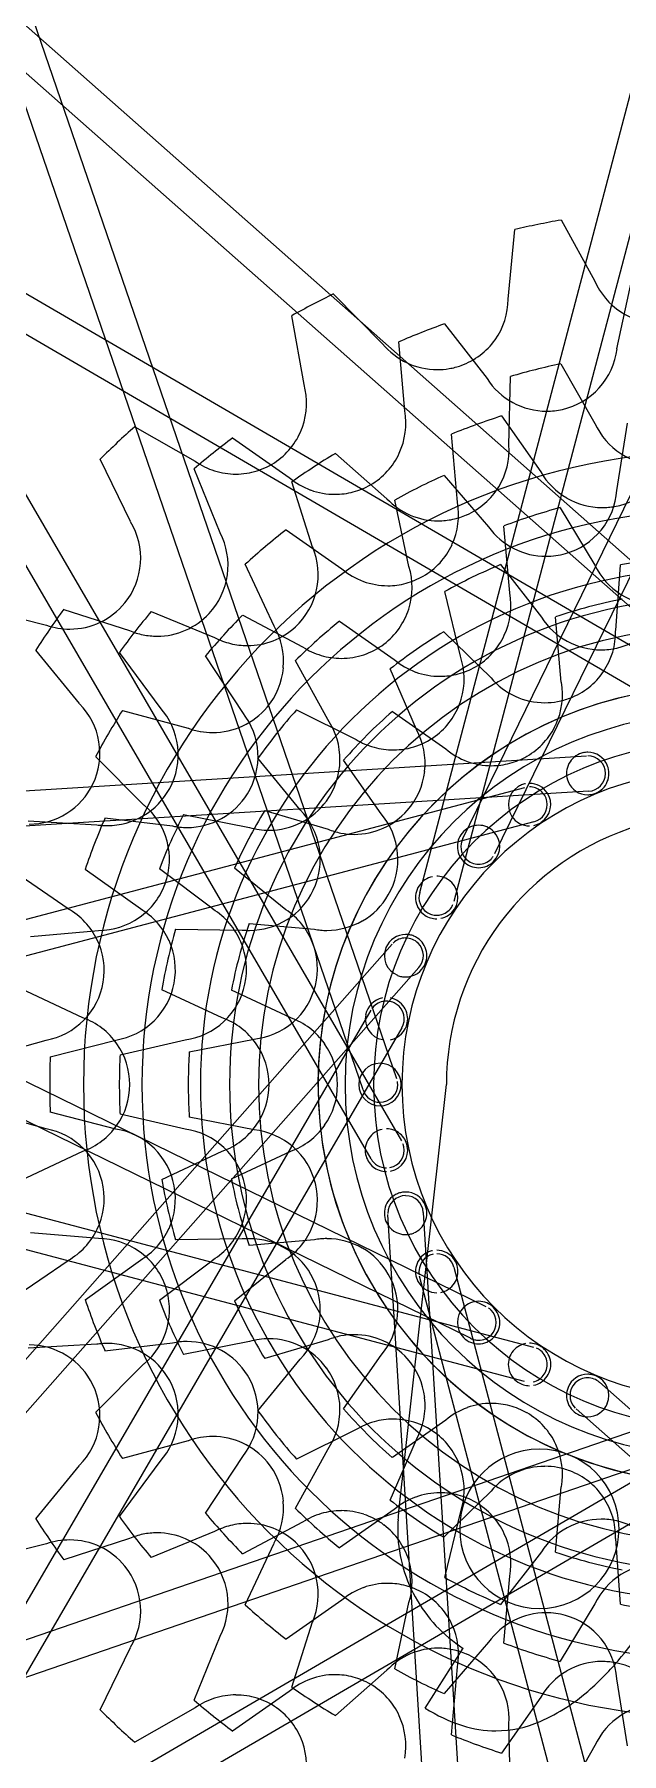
# Model space of a CAD drawing. Extents: x 3 to 469, y 9 to 280.
# Drawn here: x 87.17 to 96.52, y 93.06 to 120.43 of the extents above; entities that cross this region are included whole.
import ezdxf

# ---------------------------------------------------------------- set-up
doc = ezdxf.new("R2010")
doc.units = 0
doc.layers.add('Layer_1', color=7, linetype='Continuous', lineweight=0, true_color=0xffffff)

msp = doc.modelspace()

# ---------------------------------------------------------------- linework, layer by layer
at = {"layer": 'Layer_1', "color": 7, "true_color": 0xffffff}
for p, q in [((93.301, 106.766), (113.762, 184.259)), ((114.307, 184.116), (93.847, 106.622)), ((66.893, 179.61), (92.934, 103.809)), ((93.988, 107.629), (129.174, 179.642)), ((92.401, 103.626), (66.36, 179.427)), ((129.681, 179.394), (94.495, 107.382)), ((52.685, 172.078), (93.013, 102.814)), ((92.526, 102.53), (52.197, 171.794)), ((40.194, 161.943), (100.262, 108.874)), ((99.889, 108.451), (39.82, 161.52)), ((29.944, 149.541), (99.212, 109.211)), ((98.928, 108.723), (29.661, 149.054)), ((22.344, 135.365), (94.357, 100.179)), ((94.109, 99.673), (22.096, 134.858)), ((17.623, 119.992), (95.116, 99.531)), ((94.972, 98.986), (17.479, 119.446)), ((95.552, 117.471), (96.088, 116.499)), ((94.71, 116.213), (94.815, 117.319)), ((91.931, 116.293), (92.71, 115.502)), ((96.443, 115.419), (96.675, 116.495)), ((91.46, 114.854), (91.264, 115.947)), ((93.697, 115.818), (94.374, 114.947)), ((93.063, 114.432), (92.967, 115.531)), ((94.722, 113.887), (94.748, 114.981)), ((95.548, 115.183), (96.09, 114.233)), ((88.765, 114.18), (89.726, 113.63)), ((94.606, 114.353), (95.23, 113.461)), ((96.44, 113.168), (96.611, 114.236)), ((90.323, 114.002), (91.225, 113.371)), ((93.902, 112.978), (93.807, 114.062)), ((88.698, 112.67), (88.214, 113.666)), ((91.958, 113.756), (92.779, 113.034)), ((90.123, 112.493), (89.709, 113.511)), ((91.597, 112.263), (91.267, 113.303)), ((93.69, 113.406), (94.398, 112.588)), ((93.131, 111.956), (92.905, 113.014)), ((95.541, 112.892), (96.091, 111.976)), ((91.175, 112.54), (92.064, 111.917)), ((94.735, 111.535), (94.642, 112.6)), ((90.982, 111.009), (90.523, 111.992)), ((94.59, 111.986), (95.241, 111.149)), ((96.423, 110.935), (96.5, 111.984)), ((93.949, 110.527), (93.701, 111.558)), ((86.282, 111.294), (87.358, 111.023)), ((87.632, 111.274), (88.68, 110.937)), ((89.027, 111.24), (90.036, 110.825)), ((90.483, 111.183), (91.437, 110.677)), ((95.556, 110.113), (95.466, 111.152)), ((92.023, 111.086), (92.897, 110.474)), ((93.684, 110.916), (94.438, 110.182)), ((87.886, 109.773), (87.189, 110.625)), ((89.169, 109.712), (88.519, 110.588)), ((90.483, 109.631), (89.891, 110.534)), ((91.838, 109.52), (91.321, 110.453)), ((93.249, 109.362), (92.831, 110.326)), ((88.567, 109.664), (89.617, 109.382)), ((91.342, 109.675), (92.29, 109.203)), ((92.866, 109.649), (93.718, 109.052)), ((15.957, 103.993), (95.957, 108.942)), ((88.911, 108.159), (88.142, 108.928)), ((91.396, 108.083), (90.725, 108.903)), ((92.686, 108.02), (92.09, 108.873)), ((95.992, 108.379), (15.992, 103.43)), ((17.479, 87.976), (94.976, 108.438)), ((95.121, 107.893), (17.623, 87.431)), ((87.067, 107.91), (88.159, 107.845)), ((88.29, 107.954), (89.365, 107.826)), ((89.541, 108.007), (90.59, 107.803)), ((90.834, 108.072), (91.842, 107.773)), ((87.701, 106.51), (86.799, 107.13)), ((88.854, 106.506), (87.973, 107.136)), ((90.01, 106.5), (89.156, 107.144)), ((91.171, 106.494), (90.351, 107.154)), ((89.414, 106.183), (90.475, 106.17)), ((90.586, 106.273), (91.625, 106.182)), ((39.796, 45.878), (92.864, 105.946)), ((87.101, 106.069), (88.185, 106.164)), ((93.287, 105.573), (40.218, 45.505)), ((87.939, 104.773), (86.954, 105.232)), ((90.156, 104.773), (89.195, 105.221)), ((91.248, 104.773), (90.303, 105.213)), ((52.197, 35.629), (92.528, 104.896)), ((93.015, 104.613), (52.685, 35.345)), ((86.301, 104.125), (87.351, 104.417)), ((87.418, 104.151), (88.464, 104.419)), ((88.529, 104.184), (89.569, 104.424)), ((89.632, 104.23), (90.663, 104.433)), ((92.969, 96.923), (93.727, 103.712)), ((87.351, 103.006), (86.301, 103.298)), ((88.464, 103.003), (87.418, 103.272)), ((89.569, 102.999), (88.529, 103.239)), ((90.663, 102.989), (89.632, 103.193)), ((86.954, 102.191), (87.939, 102.65)), ((89.195, 102.202), (90.156, 102.65)), ((90.303, 102.21), (91.248, 102.65)), ((97.746, 21.641), (92.796, 101.641)), ((93.359, 101.677), (98.309, 21.676)), ((88.185, 101.259), (87.101, 101.353)), ((90.475, 101.253), (89.414, 101.239)), ((91.625, 101.241), (90.586, 101.15)), ((86.799, 100.293), (87.701, 100.912)), ((87.973, 100.287), (88.854, 100.917)), ((89.156, 100.279), (90.01, 100.922)), ((90.351, 100.268), (91.171, 100.928)), ((93.846, 100.805), (114.307, 23.307)), ((113.762, 23.163), (93.3, 100.661)), ((90.59, 99.62), (89.541, 99.416)), ((91.842, 99.65), (90.834, 99.35)), ((88.159, 99.578), (87.067, 99.513)), ((89.365, 99.597), (88.29, 99.469)), ((90.725, 98.52), (91.396, 99.34)), ((92.09, 98.55), (92.686, 99.403)), ((88.142, 98.495), (88.911, 99.264)), ((96.165, 98.972), (156.234, 45.903)), ((22.128, 72.578), (97.929, 98.619)), ((29.661, 58.369), (98.925, 98.697)), ((155.86, 45.48), (95.792, 98.549)), ((93.718, 98.371), (92.866, 97.774)), ((98.112, 98.085), (22.312, 72.044)), ((99.208, 98.21), (29.944, 57.882)), ((89.617, 98.04), (88.567, 97.759)), ((92.29, 98.22), (91.342, 97.748)), ((92.831, 97.097), (93.249, 98.061)), ((88.519, 96.835), (89.169, 97.711)), ((89.891, 96.889), (90.483, 97.792)), ((91.321, 96.97), (91.838, 97.903)), ((87.189, 96.797), (87.886, 97.65)), ((94.438, 97.241), (93.684, 96.507)), ((95.466, 96.271), (95.556, 97.31)), ((92.897, 96.949), (92.023, 96.337)), ((93.701, 95.865), (93.949, 96.896)), ((90.036, 96.598), (89.027, 96.183)), ((91.437, 96.746), (90.483, 96.24)), ((87.358, 96.4), (86.282, 96.129)), ((88.68, 96.486), (87.632, 96.149)), ((90.523, 95.43), (90.982, 96.414)), ((96.5, 95.439), (96.423, 96.488)), ((95.241, 96.274), (94.59, 95.436)), ((94.642, 94.822), (94.735, 95.887)), ((92.064, 95.506), (91.175, 94.883)), ((92.905, 94.409), (93.131, 95.466)), ((96.091, 95.447), (95.541, 94.531)), ((91.267, 94.12), (91.597, 95.16)), ((88.214, 93.757), (88.698, 94.753)), ((89.709, 93.911), (90.123, 94.93)), ((93.389, 93.787), (93.995, 94.738)), ((94.398, 94.835), (93.69, 94.017)), ((93.807, 93.36), (93.902, 94.445)), ((92.779, 94.388), (91.958, 93.667)), ((96.611, 93.187), (96.44, 94.254)), ((91.225, 94.052), (90.323, 93.421)), ((95.23, 93.961), (94.606, 93.07)), ((89.726, 93.792), (88.765, 93.242)), ((94.748, 92.442), (94.722, 93.536)), ((96.09, 93.189), (95.548, 92.24))]:
    msp.add_line(p, q, dxfattribs=at)
for centre, radius, start, end in [((97.992, 103.812), 13.875, 101.6808, 103.2327), ((97.997, 103.785), 13.902, 100.1303, 101.6808), ((98.017, 103.757), 13.936, 115.8948, 117.4396), ((97.121, 116.954), 1.128, 203.7393, 236.85), ((98.033, 103.726), 13.971, 117.4396, 118.9824), ((93.583, 116.218), 1.127, 324.6419, 359.7377), ((98.002, 103.783), 12.782, 109.6837, 111.4427), ((97.12, 116.951), 1.126, 236.85, 270), ((93.582, 116.218), 1.128, 219.3906, 270), ((97.996, 103.798), 12.765, 111.4427, 113.2028), ((93.582, 116.219), 1.129, 289.5664, 324.6419), ((95.324, 115.556), 1.128, 317.9337, 353.0272), ((93.582, 116.208), 1.118, 270, 279.8267), ((93.579, 116.227), 1.138, 279.8267, 289.5685), ((95.324, 115.556), 1.129, 212.6867, 241.3188), ((97.99, 103.819), 11.623, 104.1682, 106.2004), ((98.006, 103.755), 11.689, 102.1417, 104.1682), ((90.373, 114.555), 1.127, 340.2945, 15.3901), ((95.323, 115.557), 1.129, 282.8573, 317.9337), ((91.953, 114.233), 1.127, 335.0759, 10.1706), ((95.322, 115.553), 1.125, 241.3188, 270), ((95.322, 115.552), 1.124, 270, 276.4542), ((95.321, 115.567), 1.14, 276.4542, 282.8641), ((98.073, 103.667), 14.042, 131.5196, 133.0562), ((90.372, 114.556), 1.129, 305.2191, 340.2945), ((98.006, 103.773), 11.113, 110.0036, 112.1958), ((97.993, 103.806), 11.077, 107.8079, 110.0036), ((97.117, 114.703), 1.129, 204.564, 237.2584), ((98.099, 103.639), 14.08, 133.0562, 134.5906), ((98.052, 103.695), 12.883, 126.8624, 128.6075), ((93.598, 113.811), 1.127, 328.76, 3.8569), ((98.027, 103.711), 10.08, 90, 180), ((98.114, 103.617), 12.982, 128.6075, 130.3459), ((90.371, 114.552), 1.125, 235.0479, 252.5642), ((90.371, 114.557), 1.131, 287.6395, 305.2145), ((98.036, 103.718), 11.734, 121.1949, 123.2107), ((91.952, 114.233), 1.129, 300.0009, 335.0759), ((97.115, 114.7), 1.126, 237.2584, 270), ((90.374, 114.562), 1.135, 252.5642, 270), ((90.374, 114.549), 1.122, 270, 287.6395), ((91.951, 114.231), 1.126, 229.8256, 249.9458), ((98.059, 103.683), 11.776, 123.2107, 125.2229), ((98.002, 103.78), 10.548, 114.1338, 116.5148), ((96.21, 114.023), 1.129, 209.8258, 239.8834), ((91.953, 114.238), 1.133, 249.9458, 270), ((91.953, 114.224), 1.119, 270, 285.0453), ((91.95, 114.237), 1.133, 285.0453, 300.0019), ((93.596, 113.811), 1.128, 223.5137, 246.7702), ((98.021, 103.742), 10.59, 116.5148, 118.8911), ((93.596, 113.812), 1.129, 293.6848, 328.76), ((96.208, 114.019), 1.125, 239.8834, 270), ((95.315, 113.246), 1.128, 320.9585, 356.0519), ((96.209, 114.023), 1.129, 279.9999, 315.0758), ((98.027, 103.711), 9.148, 90, 180), ((93.597, 113.813), 1.13, 246.7702, 270), ((92.792, 112.779), 1.128, 335.0765, 10.1701), ((93.593, 113.819), 1.136, 281.891, 293.6821), ((98.005, 103.774), 9.446, 107.9888, 110.8566), ((97.999, 103.791), 9.428, 105.1183, 107.9888), ((96.208, 114.02), 1.126, 270, 275.0266), ((96.206, 114.035), 1.141, 275.0266, 280.0193), ((87.732, 112.088), 1.127, 355.9467, 31.0422), ((89.122, 111.975), 1.127, 352.22, 27.3189), ((98.058, 103.683), 11.217, 127.8556, 130.0294), ((93.597, 113.8), 1.117, 270, 281.891), ((95.315, 113.246), 1.129, 215.7112, 242.8402), ((95.314, 113.247), 1.129, 285.8818, 320.9585), ((98.059, 103.682), 11.218, 130.0294, 132.2031), ((90.558, 111.826), 1.128, 347.7088, 22.8027), ((92.792, 112.779), 1.129, 299.9992, 335.0765), ((95.314, 113.244), 1.126, 242.8402, 270), ((87.73, 112.088), 1.129, 320.8719, 355.9467), ((98.027, 103.711), 8.218, 90, 180), ((92.79, 112.777), 1.126, 229.8301, 249.9484), ((92.054, 111.622), 1.127, 342.1355, 17.2305), ((98.011, 103.759), 8.91, 112.5802, 115.754), ((95.314, 113.237), 1.119, 270, 277.978), ((95.31, 113.261), 1.143, 277.978, 285.871), ((97.107, 112.468), 1.129, 205.827, 237.8868), ((98.013, 103.732), 8.389, 96.8542, 100.391), ((89.12, 111.975), 1.129, 317.1445, 352.22), ((92.793, 112.784), 1.133, 249.9484, 270), ((92.793, 112.77), 1.12, 270, 285.0434), ((92.79, 112.783), 1.132, 285.0434, 300.0019), ((98.018, 103.744), 8.927, 115.754, 118.9249), ((87.731, 112.087), 1.127, 295.4202, 320.8702), ((98.027, 103.711), 7.754, 90, 180), ((90.557, 111.826), 1.129, 312.6331, 347.7088), ((93.625, 111.336), 1.128, 335.0759, 10.1706), ((98.01, 103.755), 7.822, 100.9411, 104.965), ((97.105, 112.465), 1.125, 237.8868, 270), ((98.042, 103.688), 12.881, 143.9154, 145.6621), ((98.086, 103.654), 11.816, 140.0585, 142.0666), ((89.121, 111.975), 1.127, 293.5649, 317.1439), ((98.07, 103.668), 10.68, 135.2731, 137.6306), ((92.052, 111.623), 1.129, 307.0603, 342.1355), ((96.191, 111.758), 1.129, 212.6808, 241.3175), ((98.004, 103.779), 7.798, 104.965, 108.9952), ((98.066, 103.671), 12.91, 145.6621, 147.4069), ((87.728, 112.08), 1.12, 250.6869, 260.3675), ((87.73, 112.091), 1.131, 260.3675, 270), ((87.73, 112.09), 1.13, 270, 295.4202), ((98.026, 103.701), 11.74, 142.0666, 144.0811), ((89.119, 111.97), 1.123, 246.9773, 258.5148), ((89.121, 111.98), 1.133, 258.5148, 270), ((89.121, 111.976), 1.129, 270, 293.5649), ((98.064, 103.673), 10.671, 137.6306, 139.9889), ((90.555, 111.821), 1.123, 242.4621, 256.2677), ((98.027, 103.711), 7.292, 90, 180), ((90.557, 111.826), 1.129, 291.3231, 312.6261), ((90.007, 110.442), 1.127, 355.0769, 30.1739), ((98.049, 103.692), 9.539, 129.1802, 132.0189), ((98.036, 103.713), 8.415, 121.1355, 124.6662), ((93.624, 111.337), 1.129, 299.9992, 335.0759), ((95.295, 110.916), 1.127, 325.8456, 0.9407), ((96.19, 111.759), 1.129, 282.8581, 317.9346), ((90.558, 111.832), 1.135, 256.2677, 270), ((90.558, 111.824), 1.127, 270, 291.3231), ((98.076, 103.662), 9.579, 132.0189, 134.8515), ((92.051, 111.619), 1.124, 236.8922, 253.4859), ((92.054, 111.618), 1.124, 270, 288.5549), ((92.052, 111.624), 1.13, 288.5549, 307.0576), ((98.054, 103.686), 8.448, 124.6662, 128.19), ((96.189, 111.755), 1.125, 241.3175, 270), ((96.189, 111.752), 1.122, 270, 276.4542), ((96.187, 111.775), 1.145, 276.4542, 282.8426), ((90.006, 110.442), 1.129, 320.0005, 355.0769), ((92.054, 111.629), 1.135, 253.4859, 270), ((93.623, 111.334), 1.126, 229.8256, 249.9465), ((93.626, 111.341), 1.133, 249.9465, 270), ((93.622, 111.34), 1.133, 285.046, 300.0019), ((92.882, 110.164), 1.128, 343.6475, 18.7413), ((95.294, 110.917), 1.129, 290.7704, 325.8456), ((98.027, 103.711), 6.344, 90, 180), ((93.626, 111.327), 1.119, 270, 285.046), ((95.295, 110.917), 1.129, 220.6103, 270), ((94.447, 109.914), 1.128, 335.0765, 10.1707), ((87.082, 108.983), 1.127, 9.3624, 44.4584), ((98.027, 103.711), 6.344, 101.2501, 191.2497), ((92.881, 110.165), 1.129, 308.573, 343.6475), ((95.295, 110.905), 1.117, 270, 280.4314), ((95.291, 110.927), 1.139, 280.4314, 290.7614), ((98.003, 103.714), 11.155, 147.7641, 149.9475), ((88.328, 108.961), 1.127, 6.6562, 41.7514), ((90.007, 110.441), 1.127, 294.9856, 319.9965), ((89.599, 108.93), 1.128, 3.3118, 38.4053), ((98.07, 103.67), 9.018, 138.2505, 141.3926), ((90.905, 108.887), 1.127, 359.0769, 34.1741), ((98.06, 103.679), 7.913, 131.0232, 138.9766), ((98.027, 103.711), 5.914, 90, 180), ((98.011, 103.709), 11.165, 149.9475, 152.1299), ((90.004, 110.434), 1.121, 249.8241, 259.938), ((90.006, 110.446), 1.132, 259.938, 270), ((90.006, 110.443), 1.13, 270, 294.9856), ((98.047, 103.688), 8.988, 141.3926, 144.5398), ((92.879, 110.16), 1.124, 238.4025, 254.2415), ((92.26, 108.822), 1.127, 353.5382, 28.6331), ((92.88, 110.165), 1.129, 289.3067, 308.5716), ((94.446, 109.915), 1.129, 300.0008, 335.0765), ((87.08, 108.983), 1.129, 334.2867, 9.3624), ((88.327, 108.961), 1.129, 331.5788, 6.6562), ((89.598, 108.93), 1.129, 328.2344, 3.3118), ((98.027, 103.711), 5.46, 90, 180), ((92.882, 110.171), 1.135, 254.2415, 270), ((92.882, 110.161), 1.124, 270, 289.3067), ((94.444, 109.912), 1.126, 229.8301, 249.9477), ((94.443, 109.918), 1.133, 285.0426, 299.9951), ((95.977, 108.661), 0.338, 112.4954, 202.5064), ((95.978, 108.659), 0.341, 101.293, 112.495), ((95.977, 108.664), 0.335, 90, 101.293), ((95.977, 108.661), 0.339, 22.5011, 90), ((95.977, 108.661), 0.282, 0, 90), ((90.903, 108.887), 1.129, 324.0011, 359.0769), ((98.027, 103.711), 5.008, 90, 180), ((92.259, 108.822), 1.129, 318.4626, 353.5382), ((94.447, 109.919), 1.133, 249.9477, 270), ((94.447, 109.905), 1.119, 270, 285.0426), ((95.977, 108.66), 0.281, 273.0632, 0.0937), ((95.977, 108.661), 0.338, 292.494, 22.4981), ((87.081, 108.983), 1.128, 302.1322, 334.2837), ((88.328, 108.96), 1.128, 300.7732, 331.5765), ((95.051, 108.166), 0.338, 123.7549, 213.7474), ((95.052, 108.164), 0.341, 112.552, 123.7577), ((95.05, 108.169), 0.336, 101.2662, 112.552), ((95.05, 108.165), 0.339, 61.8959, 90), ((95.051, 108.167), 0.281, 50.5873, 90), ((95.051, 108.166), 0.338, 33.7395, 61.8959), ((95.05, 108.166), 0.282, 11.2569, 50.5873), ((95.977, 108.661), 0.338, 202.4978, 270), ((88.189, 107.293), 1.128, 15.0762, 50.1703), ((89.599, 108.93), 1.127, 299.097, 328.2345), ((90.905, 108.886), 1.127, 296.9803, 323.9975), ((95.051, 108.165), 0.281, 284.3181, 11.3465), ((95.05, 108.166), 0.338, 303.7522, 33.7476), ((95.977, 108.658), 0.335, 270, 281.3054), ((95.976, 108.662), 0.339, 281.3054, 292.5419), ((87.08, 108.984), 1.129, 270, 302.1322), ((97.955, 103.737), 10.544, 156.4272, 158.8116), ((88.326, 108.953), 1.121, 261.4124, 265.7096), ((88.327, 108.957), 1.124, 265.7096, 270), ((88.327, 108.962), 1.13, 270, 300.7732), ((97.995, 103.719), 9.479, 153.1081, 155.9686), ((89.597, 108.921), 1.119, 258.062, 264.041), ((89.598, 108.932), 1.13, 270, 299.097), ((98.02, 103.707), 8.408, 148.7219, 152.261), ((90.903, 108.889), 1.13, 270, 296.9803), ((90.591, 107.293), 1.128, 9.3624, 44.4559), ((91.825, 107.293), 1.128, 5.0769, 40.1723), ((92.259, 108.821), 1.128, 294.221, 318.4586), ((94.239, 107.5), 0.338, 89.9778, 135), ((94.239, 107.5), 0.338, 45.0131, 90), ((98.023, 103.718), 4.294, 106.4387, 143.2414), ((95.05, 108.166), 0.338, 213.7477, 241.8986), ((95.051, 108.167), 0.339, 241.8986, 270), ((95.052, 108.162), 0.334, 281.2295, 292.552), ((95.049, 108.168), 0.341, 292.552, 303.7587), ((97.939, 103.743), 10.527, 158.8116, 161.198), ((97.948, 103.74), 9.428, 155.9686, 158.8368), ((88.188, 107.293), 1.129, 339.9984, 15.0762), ((89.598, 108.929), 1.127, 264.041, 270), ((97.993, 103.721), 8.378, 152.261, 155.8066), ((90.902, 108.879), 1.12, 253.8243, 261.9289), ((90.903, 108.888), 1.13, 261.9289, 270), ((92.257, 108.815), 1.121, 248.2857, 259.1699), ((92.259, 108.826), 1.133, 259.1699, 270), ((92.259, 108.822), 1.129, 270, 294.221), ((94.239, 107.5), 0.338, 134.9957, 225), ((94.238, 107.5), 0.282, 152.619, 225.0692), ((94.239, 107.5), 0.338, 315.0101, 44.9941), ((90.59, 107.293), 1.129, 334.2867, 9.3624), ((91.824, 107.293), 1.129, 329.9992, 5.0769), ((94.239, 107.5), 0.282, 225.0146, 269.9805), ((94.239, 107.5), 0.282, 270, 315.0155), ((94.236, 107.502), 0.285, 315.033, 325.1104), ((93.573, 106.688), 0.338, 101.2621, 146.248), ((93.573, 106.69), 0.336, 73.0863, 90), ((93.572, 106.687), 0.339, 56.2521, 73.0863), ((94.239, 107.5), 0.338, 225.0002, 270), ((94.239, 107.5), 0.338, 270.009, 315), ((88.188, 107.293), 1.129, 305.0087, 340), ((90.591, 107.292), 1.128, 302.1325, 334.2852), ((91.825, 107.292), 1.128, 299.9815, 329.9985), ((93.572, 106.688), 0.338, 146.2513, 236.2524), ((93.572, 106.688), 0.282, 163.8727, 236.3065), ((93.572, 106.688), 0.338, 326.2531, 56.2474), ((87.149, 105.527), 1.127, 25.6029, 60.7002), ((88.283, 105.534), 1.127, 24.4882, 59.5845), ((89.415, 105.543), 1.127, 23.0764, 58.1726), ((90.546, 105.556), 1.127, 21.2307, 56.3273), ((93.573, 106.688), 0.283, 236.2399, 253.084), ((93.572, 106.688), 0.282, 281.2657, 326.2508), ((93.572, 106.688), 0.338, 281.2536, 326.2572), ((93.571, 106.689), 0.284, 326.2305, 336.3446), ((88.188, 107.292), 1.128, 270, 305.0087), ((97.954, 103.737), 8.883, 164.0126, 167.1936), ((97.959, 103.735), 7.797, 161.0046, 165.035), ((90.59, 107.286), 1.122, 264.1263, 267.0655), ((90.59, 107.294), 1.129, 270, 302.1325), ((91.823, 107.285), 1.121, 259.8316, 264.9202), ((91.823, 107.289), 1.125, 264.9202, 270), ((91.823, 107.295), 1.13, 270, 299.9815), ((93.573, 106.688), 0.339, 236.2392, 253.0863), ((93.572, 106.686), 0.336, 253.0863, 270), ((93.572, 106.686), 0.28, 253.084, 270), ((93.572, 106.689), 0.283, 270, 281.2512), ((98.031, 103.712), 4.304, 143.2414, 180), ((87.148, 105.527), 1.129, 350.5268, 25.6029), ((88.282, 105.533), 1.129, 349.4119, 24.4882), ((89.414, 105.542), 1.129, 348.002, 23.0764), ((90.59, 107.289), 1.125, 267.0655, 270), ((90.544, 105.556), 1.129, 346.153, 21.2307), ((93.078, 105.761), 0.339, 90.0207, 157.4902), ((93.077, 105.762), 0.282, 90, 135.002), ((93.077, 105.765), 0.335, 78.6975, 90), ((93.077, 105.761), 0.282, 45.0151, 89.969), ((93.076, 105.759), 0.342, 67.5055, 78.6975), ((93.077, 105.762), 0.338, 337.5006, 67.5019), ((93.078, 105.761), 0.282, 318.0726, 45.0905), ((97.998, 103.727), 8.929, 167.1936, 170.3664), ((97.984, 103.728), 7.823, 165.035, 169.0587), ((93.077, 105.762), 0.338, 157.5147, 247.4939), ((93.077, 105.762), 0.338, 269.9937, 337.5052), ((93.078, 105.763), 0.34, 247.491, 258.7066), ((93.077, 105.759), 0.336, 258.7066, 270), ((87.148, 105.527), 1.129, 315.4501, 350.5262), ((88.282, 105.533), 1.129, 314.3349, 349.4118), ((89.414, 105.542), 1.129, 312.9233, 347.9988), ((90.544, 105.556), 1.129, 311.0771, 346.1538), ((92.773, 104.756), 0.339, 101.2504, 168.7485), ((92.772, 104.757), 0.338, 348.7448, 78.7495), ((92.773, 104.757), 0.338, 168.7613, 258.7492), ((92.772, 104.757), 0.282, 101.2439, 146.2525), ((92.773, 104.755), 0.283, 90, 101.2542), ((92.773, 104.758), 0.28, 73.0933, 90), ((92.772, 104.756), 0.283, 56.2638, 73.0933), ((92.773, 104.757), 0.282, 329.3288, 56.3215), ((87.149, 105.526), 1.127, 280.3553, 315.4501), ((87.557, 103.712), 1.128, 35.0767, 70.1704), ((88.283, 105.532), 1.127, 279.2374, 314.3349), ((89.415, 105.541), 1.128, 277.8299, 312.9233), ((89.774, 103.712), 1.128, 35.0768, 70.1705), ((90.545, 105.555), 1.127, 275.9803, 311.0771), ((90.865, 103.712), 1.128, 35.0757, 70.1692), ((92.772, 104.757), 0.339, 281.2587, 348.7485), ((87.556, 103.711), 1.129, 0, 35.0767), ((89.773, 103.711), 1.129, 0, 35.0768), ((90.864, 103.711), 1.129, 0, 35.0757), ((98.192, 103.713), 10.783, 177.6723, 178.8378), ((98.131, 103.714), 9.613, 177.1975, 178.603), ((98.141, 103.713), 8.525, 176.5209, 178.2631), ((92.67, 103.711), 0.338, 90, 180), ((92.67, 103.711), 0.338, 0, 90), ((98.253, 103.711), 10.844, 178.8378, 180), ((98.253, 103.711), 10.844, 180, 181.1622), ((98.027, 103.711), 10.08, 180, 270), ((87.556, 103.711), 1.129, 324.9233, 0), ((98.248, 103.711), 9.73, 178.603, 180), ((98.248, 103.711), 9.73, 180, 181.397), ((98.027, 103.711), 9.148, 180, 270), ((98.192, 103.711), 8.576, 178.2631, 180), ((98.192, 103.711), 8.576, 180, 181.7369), ((98.027, 103.711), 8.218, 180, 270), ((98.027, 103.711), 7.754, 180, 270), ((89.773, 103.711), 1.129, 324.9232, 0), ((98.027, 103.711), 7.292, 180, 270), ((98.027, 103.711), 6.344, 180, 270), ((90.864, 103.711), 1.129, 324.9232, 0), ((98.027, 103.711), 5.914, 180, 270), ((92.67, 103.711), 0.338, 180, 270), ((98.027, 103.711), 5.46, 180, 270), ((92.67, 103.711), 0.282, 270, 359.9997), ((92.67, 103.711), 0.338, 270, 0), ((92.667, 103.711), 0.284, 0, 10.1014), ((98.027, 103.711), 5.008, 180, 270), ((98.192, 103.71), 10.783, 181.1622, 182.3277), ((98.131, 103.709), 9.613, 181.397, 182.8025), ((98.141, 103.71), 8.525, 181.7369, 183.4791), ((92.669, 103.711), 0.282, 197.6233, 270.0583), ((87.149, 101.897), 1.127, 44.5499, 79.6447), ((87.557, 103.711), 1.128, 289.8295, 324.9233), ((88.283, 101.891), 1.127, 45.6651, 80.7624), ((89.415, 101.882), 1.128, 47.0767, 82.1701), ((89.774, 103.711), 1.128, 289.8294, 324.9232), ((90.545, 101.868), 1.128, 48.9221, 84.0159), ((90.865, 103.711), 1.128, 289.8294, 324.9232), ((92.772, 102.666), 0.338, 101.239, 191.2505), ((92.773, 102.667), 0.338, 50.5868, 90), ((92.772, 102.666), 0.339, 11.2518, 50.5868), ((87.148, 101.896), 1.129, 9.4738, 44.5499), ((88.282, 101.89), 1.129, 10.5882, 45.6651), ((89.414, 101.881), 1.129, 12.0012, 47.0767), ((90.544, 101.867), 1.129, 13.8462, 48.9221), ((92.772, 102.666), 0.282, 281.257, 11.2431), ((92.772, 102.666), 0.338, 281.2549, 11.2508), ((92.77, 102.666), 0.284, 11.2547, 21.3512), ((98.035, 103.713), 6.352, 191.2502, 230.5876), ((92.773, 102.666), 0.339, 191.2522, 230.5863), ((92.773, 102.666), 0.282, 208.8767, 269.9218), ((92.772, 102.665), 0.338, 230.5863, 270), ((87.148, 101.896), 1.129, 334.3971, 9.4732), ((97.998, 103.696), 8.929, 189.6336, 192.8064), ((88.282, 101.89), 1.129, 335.5118, 10.5881), ((97.984, 103.694), 7.823, 190.9413, 194.965), ((89.414, 101.881), 1.129, 336.9236, 11.998), ((90.544, 101.867), 1.129, 338.7693, 13.8469), ((93.077, 101.661), 0.338, 112.4932, 202.4981), ((93.077, 101.661), 0.282, 90, 180), ((93.078, 101.66), 0.34, 101.293, 112.509), ((93.077, 101.664), 0.336, 90, 101.293), ((93.077, 101.661), 0.339, 22.5015, 90), ((93.078, 101.661), 0.281, 3.0628, 90.094), ((93.077, 101.661), 0.338, 292.4915, 22.5061), ((97.954, 103.686), 8.883, 192.8064, 195.9874), ((97.959, 103.688), 7.797, 194.965, 198.9953), ((93.077, 101.661), 0.338, 202.4891, 270), ((87.149, 101.895), 1.127, 299.2998, 334.3971), ((88.188, 100.131), 1.128, 54.9913, 90), ((88.283, 101.889), 1.127, 300.4155, 335.5118), ((89.415, 101.88), 1.127, 301.8275, 336.9236), ((90.59, 100.137), 1.122, 92.9345, 95.8737), ((90.59, 100.133), 1.125, 90, 92.9345), ((90.59, 100.129), 1.129, 57.8674, 90), ((90.546, 101.867), 1.127, 303.6727, 338.7693), ((91.823, 100.137), 1.121, 95.0798, 100.1684), ((91.823, 100.134), 1.125, 90, 95.0798), ((91.823, 100.128), 1.13, 60.0185, 90), ((93.077, 101.658), 0.335, 270, 281.3025), ((93.076, 101.664), 0.342, 281.3025, 292.4945), ((88.188, 100.13), 1.129, 20, 54.9913), ((90.591, 100.13), 1.128, 25.7147, 57.8674), ((91.825, 100.13), 1.128, 30.0015, 60.0185), ((93.572, 100.735), 0.338, 123.7438, 213.7526), ((93.572, 100.735), 0.282, 101.255, 191.2447), ((93.574, 100.733), 0.341, 112.5524, 123.7594), ((93.571, 100.739), 0.334, 101.237, 112.5524), ((93.572, 100.734), 0.339, 61.8914, 90), ((93.573, 100.735), 0.282, 14.3191, 89.9526), ((93.573, 100.735), 0.338, 33.7397, 61.8914), ((93.573, 100.735), 0.338, 303.74, 33.7595), ((88.188, 100.13), 1.129, 344.9238, 20.0015), ((90.59, 100.13), 1.129, 350.6376, 25.7133), ((91.824, 100.13), 1.129, 354.9231, 30.0008), ((93.573, 100.736), 0.339, 213.8197, 270), ((93.573, 100.732), 0.336, 281.2659, 292.5472), ((93.571, 100.737), 0.341, 292.5472, 303.7393), ((97.939, 103.68), 10.527, 198.802, 201.1884), ((97.948, 103.683), 9.428, 201.1632, 204.0314), ((97.993, 103.702), 8.378, 204.1934, 207.739), ((94.239, 99.923), 0.338, 135.0104, 224.9939), ((94.239, 99.923), 0.338, 89.9998, 135), ((94.239, 99.923), 0.338, 44.991, 90), ((94.236, 99.921), 0.285, 45.0342, 55.1109), ((94.239, 99.923), 0.338, 314.9955, 45.0002), ((97.955, 103.686), 10.544, 201.1884, 203.5728), ((90.591, 100.13), 1.128, 315.544, 350.6376), ((91.825, 100.13), 1.128, 319.8277, 354.9231), ((94.239, 99.923), 0.282, 315.0073, 44.9876), ((88.189, 100.13), 1.128, 309.8298, 344.9238), ((97.995, 103.703), 9.479, 204.0314, 206.8919), ((89.597, 98.502), 1.119, 95.959, 101.938), ((89.598, 98.494), 1.127, 90, 95.959), ((89.598, 98.49), 1.13, 60.903, 90), ((98.02, 103.716), 8.408, 207.739, 211.2782), ((90.902, 98.544), 1.12, 98.0709, 106.1757), ((90.903, 98.535), 1.13, 90, 98.0709), ((90.903, 98.534), 1.13, 63.0198, 90), ((92.257, 98.608), 1.121, 100.8308, 111.7184), ((92.259, 98.597), 1.133, 90, 100.8308), ((92.259, 98.6), 1.129, 65.779, 90), ((92.259, 98.602), 1.128, 41.5414, 65.779), ((94.239, 99.923), 0.339, 225.0226, 270), ((94.238, 99.921), 0.28, 242.6279, 256.3576), ((94.239, 99.925), 0.284, 256.3576, 270), ((94.239, 99.923), 0.282, 270, 314.989), ((94.239, 99.923), 0.338, 269.9861, 315.0004), ((87.08, 98.439), 1.129, 57.8679, 90), ((87.081, 98.44), 1.128, 25.7163, 57.8679), ((88.326, 98.469), 1.121, 94.2901, 98.5866), ((88.327, 98.466), 1.124, 90, 94.2901), ((88.327, 98.46), 1.13, 59.2269, 90), ((88.328, 98.462), 1.128, 28.4235, 59.2269), ((89.599, 98.493), 1.127, 31.7656, 60.903), ((90.905, 98.537), 1.127, 36.0025, 63.0198), ((92.259, 98.601), 1.129, 6.4618, 41.5374), ((95.05, 99.257), 0.338, 146.2455, 236.2524), ((95.05, 99.257), 0.338, 101.2428, 146.2475), ((95.051, 99.259), 0.336, 73.0838, 90), ((95.05, 99.256), 0.339, 56.2392, 73.0838), ((95.049, 99.255), 0.284, 56.2328, 66.3449), ((95.051, 99.257), 0.282, 326.2436, 56.2563), ((95.051, 99.257), 0.338, 326.2478, 56.2524), ((89.598, 98.492), 1.129, 356.6882, 31.7656), ((90.903, 98.536), 1.129, 0.9231, 35.9988), ((95.051, 99.257), 0.282, 281.2439, 326.2684), ((95.05, 99.257), 0.338, 281.2552, 326.2477), ((95.977, 98.762), 0.339, 90.001, 157.5012), ((95.977, 98.765), 0.335, 78.6946, 90), ((95.976, 98.761), 0.339, 67.4581, 78.6946), ((95.977, 98.762), 0.338, 337.5059, 67.502), ((87.08, 98.44), 1.129, 350.6376, 25.7133), ((88.327, 98.462), 1.129, 353.3438, 28.4212), ((98.02, 103.695), 6.329, 230.5876, 270), ((95.051, 99.258), 0.339, 236.2584, 253.0941), ((95.05, 99.255), 0.337, 253.0941, 270), ((95.977, 98.762), 0.338, 157.4964, 247.5019), ((95.977, 98.762), 0.282, 135, 224.9998), ((95.977, 98.762), 0.282, 90, 135.0029), ((95.977, 98.761), 0.282, 69.0648, 90), ((95.977, 98.762), 0.281, 48.0868, 69.0648), ((98.047, 103.735), 8.989, 215.4603, 218.6074), ((90.905, 98.536), 1.127, 325.826, 0.9231), ((98.059, 103.744), 7.913, 221.0232, 228.9769), ((92.26, 98.601), 1.127, 331.3669, 6.4618), ((94.444, 97.51), 1.126, 110.0523, 130.1699), ((94.447, 97.504), 1.133, 90, 110.0523), ((94.447, 97.517), 1.119, 74.9574, 90), ((94.443, 97.504), 1.133, 60.0049, 74.9574), ((95.977, 98.762), 0.339, 270.0042, 337.4947), ((87.082, 98.44), 1.127, 315.5416, 350.6376), ((98.011, 103.714), 11.165, 207.8701, 210.0525), ((88.328, 98.462), 1.127, 318.2486, 353.3438), ((89.599, 98.492), 1.128, 321.5947, 356.6882), ((92.879, 97.262), 1.124, 105.7585, 121.5975), ((92.882, 97.251), 1.135, 90, 105.7585), ((92.882, 97.262), 1.124, 70.6933, 90), ((92.88, 97.258), 1.129, 51.4286, 70.6933), ((94.446, 97.508), 1.129, 24.9235, 59.9992), ((95.978, 98.764), 0.341, 247.505, 258.707), ((95.977, 98.759), 0.335, 258.707, 270), ((98.003, 103.709), 11.155, 210.0525, 212.2359), ((90.004, 96.989), 1.12, 100.0627, 110.18), ((90.006, 96.977), 1.132, 90, 100.0627), ((90.006, 96.979), 1.13, 65.0144, 90), ((90.007, 96.982), 1.127, 40.0035, 65.0144), ((98.07, 103.753), 9.018, 218.6074, 221.7493), ((92.881, 97.258), 1.129, 16.3525, 51.427), ((94.447, 97.509), 1.128, 349.8293, 24.9235), ((90.006, 96.981), 1.129, 4.9231, 39.9995), ((95.207, 96.64), 1.269, 90, 180), ((95.207, 96.64), 1.269, 0, 90), ((92.882, 97.258), 1.128, 341.2587, 16.3525), ((95.294, 96.506), 1.128, 89.9873, 139.4024), ((95.295, 96.518), 1.117, 79.5686, 90), ((95.291, 96.496), 1.139, 69.2386, 79.5686), ((95.294, 96.506), 1.129, 34.1544, 69.2295), ((93.623, 96.088), 1.126, 110.0536, 130.1745), ((93.626, 96.081), 1.133, 90, 110.0536), ((93.626, 96.096), 1.119, 74.954, 90), ((93.622, 96.083), 1.133, 59.9984, 74.954), ((95.295, 96.506), 1.127, 359.0593, 34.1544), ((98.064, 103.749), 10.671, 220.0111, 222.3694), ((90.007, 96.981), 1.127, 329.8261, 4.9231), ((98.076, 103.761), 9.579, 225.1485, 227.9811), ((92.051, 95.804), 1.124, 106.5142, 123.108), ((92.054, 95.793), 1.135, 90, 106.5142), ((92.054, 95.805), 1.124, 71.4451, 90), ((92.052, 95.799), 1.13, 52.9424, 71.4451), ((98.054, 103.737), 8.448, 231.81, 235.3338), ((95.213, 96.642), 2.262, 172.8663, 176.4451), ((93.624, 96.086), 1.129, 24.9241, 60.0008), ((98.065, 103.751), 12.909, 212.593, 214.3379), ((98.026, 103.721), 11.74, 215.9189, 217.9334), ((90.555, 95.602), 1.123, 103.7322, 117.5379), ((90.558, 95.59), 1.135, 90, 103.7322), ((90.558, 95.599), 1.127, 68.677, 90), ((90.557, 95.597), 1.129, 47.3741, 68.677), ((98.05, 103.731), 9.539, 227.9811, 230.8196), ((92.052, 95.8), 1.129, 17.8645, 52.9397), ((95.244, 96.64), 2.292, 176.4451, 180), ((95.206, 96.64), 2.255, 180, 208.743), ((98.036, 103.71), 8.415, 235.3338, 238.8645), ((95.207, 96.64), 1.269, 180, 270), ((95.207, 96.64), 1.269, 270, 0), ((96.191, 95.665), 1.129, 118.6825, 147.3192), ((96.189, 95.668), 1.125, 90, 118.6825), ((96.189, 95.671), 1.122, 83.5458, 90), ((96.187, 95.648), 1.146, 77.158, 83.5458), ((96.19, 95.664), 1.129, 42.0654, 77.1419), ((87.728, 95.343), 1.12, 99.6325, 109.3135), ((98.042, 103.735), 12.881, 214.3379, 216.0846), ((87.73, 95.332), 1.131, 90, 99.6325), ((87.73, 95.333), 1.13, 64.5798, 90), ((87.731, 95.335), 1.127, 39.1299, 64.5798), ((89.118, 95.455), 1.121, 101.4858, 113.0364), ((98.086, 103.768), 11.816, 217.9334, 219.9415), ((89.121, 95.442), 1.134, 90, 101.4858), ((89.121, 95.447), 1.129, 66.4352, 90), ((89.121, 95.448), 1.127, 42.8562, 66.4352), ((98.07, 103.755), 10.68, 222.3694, 224.7269), ((90.557, 95.597), 1.129, 12.2912, 47.3669), ((93.625, 96.086), 1.128, 349.8294, 24.9241), ((87.73, 95.334), 1.129, 4.0533, 39.1281), ((89.12, 95.447), 1.129, 7.7798, 42.8555), ((92.054, 95.8), 1.127, 342.7695, 17.8645), ((98.004, 103.644), 7.798, 251.0048, 255.035), ((98.01, 103.668), 7.822, 255.035, 259.0589), ((97.105, 94.958), 1.125, 90, 122.1132), ((90.558, 95.597), 1.128, 337.1973, 12.2912), ((92.793, 94.639), 1.133, 90, 110.0516), ((92.793, 94.652), 1.12, 74.9566, 90), ((98.018, 103.679), 8.927, 241.0751, 244.246), ((97.107, 94.955), 1.129, 122.1132, 154.173), ((89.122, 95.448), 1.127, 332.6827, 7.7798), ((92.79, 94.646), 1.126, 110.0516, 130.1699), ((92.79, 94.64), 1.132, 59.9981, 74.9566), ((95.212, 96.643), 2.261, 208.743, 237.4446), ((92.791, 94.643), 1.129, 24.9235, 60.0008), ((98.011, 103.663), 8.909, 244.246, 247.42), ((87.732, 95.335), 1.127, 328.9578, 4.0533), ((98.059, 103.741), 11.219, 227.7969, 229.9706), ((95.314, 94.179), 1.126, 90, 117.1598), ((95.314, 94.186), 1.119, 82.022, 90), ((95.31, 94.162), 1.143, 74.129, 82.022), ((95.314, 94.176), 1.129, 39.0407, 74.1182), ((98.013, 103.691), 8.39, 259.609, 263.1457), ((89.926, 99.998), 8.514, 320.7293, 327.2846), ((98.057, 103.739), 11.216, 229.9706, 232.1445), ((92.793, 94.644), 1.127, 349.8265, 24.9235), ((95.315, 94.176), 1.129, 117.1598, 144.2887), ((93.597, 93.61), 1.13, 90, 113.2298), ((93.597, 93.623), 1.117, 78.109, 90), ((93.593, 93.604), 1.136, 66.3179, 78.109), ((98.005, 103.649), 9.446, 249.1434, 252.0112), ((95.315, 94.177), 1.127, 3.9444, 39.0407), ((93.596, 93.612), 1.128, 113.2298, 136.4865), ((98.021, 103.681), 10.59, 241.1089, 243.4852), ((93.596, 93.611), 1.129, 31.24, 66.3151), ((97.999, 103.632), 9.428, 252.0112, 254.8817), ((96.208, 93.404), 1.125, 90, 120.1166), ((92.97, 97.509), 4.582, 311.7899, 320.7293), ((96.208, 93.403), 1.125, 84.9734, 90), ((96.206, 93.387), 1.141, 79.9816, 84.9734), ((96.209, 93.399), 1.129, 44.9242, 80.0001), ((91.951, 93.192), 1.126, 110.0542, 130.1744), ((91.953, 93.185), 1.133, 90, 110.0542), ((91.953, 93.199), 1.119, 74.9547, 90), ((91.95, 93.186), 1.133, 59.9984, 74.9547), ((91.952, 93.189), 1.129, 24.9241, 59.9991), ((98.002, 103.643), 10.548, 243.4852, 245.8662), ((93.598, 93.612), 1.127, 356.1431, 31.24), ((96.21, 93.4), 1.129, 120.1166, 150.1742), ((98.114, 103.806), 12.982, 229.6541, 231.3925), ((90.371, 92.871), 1.125, 107.4358, 124.9521), ((90.374, 92.861), 1.135, 90, 107.4358), ((90.374, 92.873), 1.122, 72.3604, 90), ((90.371, 92.866), 1.131, 54.7853, 72.3604), ((98.059, 103.74), 11.776, 234.7771, 236.7893), ((98.036, 103.705), 11.734, 236.7893, 238.8051), ((93.976, 96.384), 3.073, 293.883, 311.7899), ((98.099, 103.784), 14.08, 225.4094, 226.9438), ((98.052, 103.728), 12.883, 231.3925, 233.1376), ((90.372, 92.867), 1.129, 19.7055, 54.781), ((91.953, 93.19), 1.127, 349.8294, 24.9241), ((94.759, 95.938), 2.55, 237.502, 252.2222), ((97.117, 92.72), 1.129, 122.7416, 155.436), ((97.115, 92.723), 1.126, 90, 122.7416), ((98.073, 103.756), 14.042, 226.9438, 228.4804), ((97.999, 103.634), 11.096, 247.8019, 249.9964), ((94.516, 95.178), 1.753, 252.2222, 270), ((94.516, 95.164), 1.738, 270, 293.883), ((90.373, 92.868), 1.127, 344.6099, 19.7055), ((97.995, 103.622), 11.083, 249.9964, 252.1921)]:
    msp.add_arc(centre, radius, start, end, dxfattribs=at)

doc.saveas('drawing.dxf')
